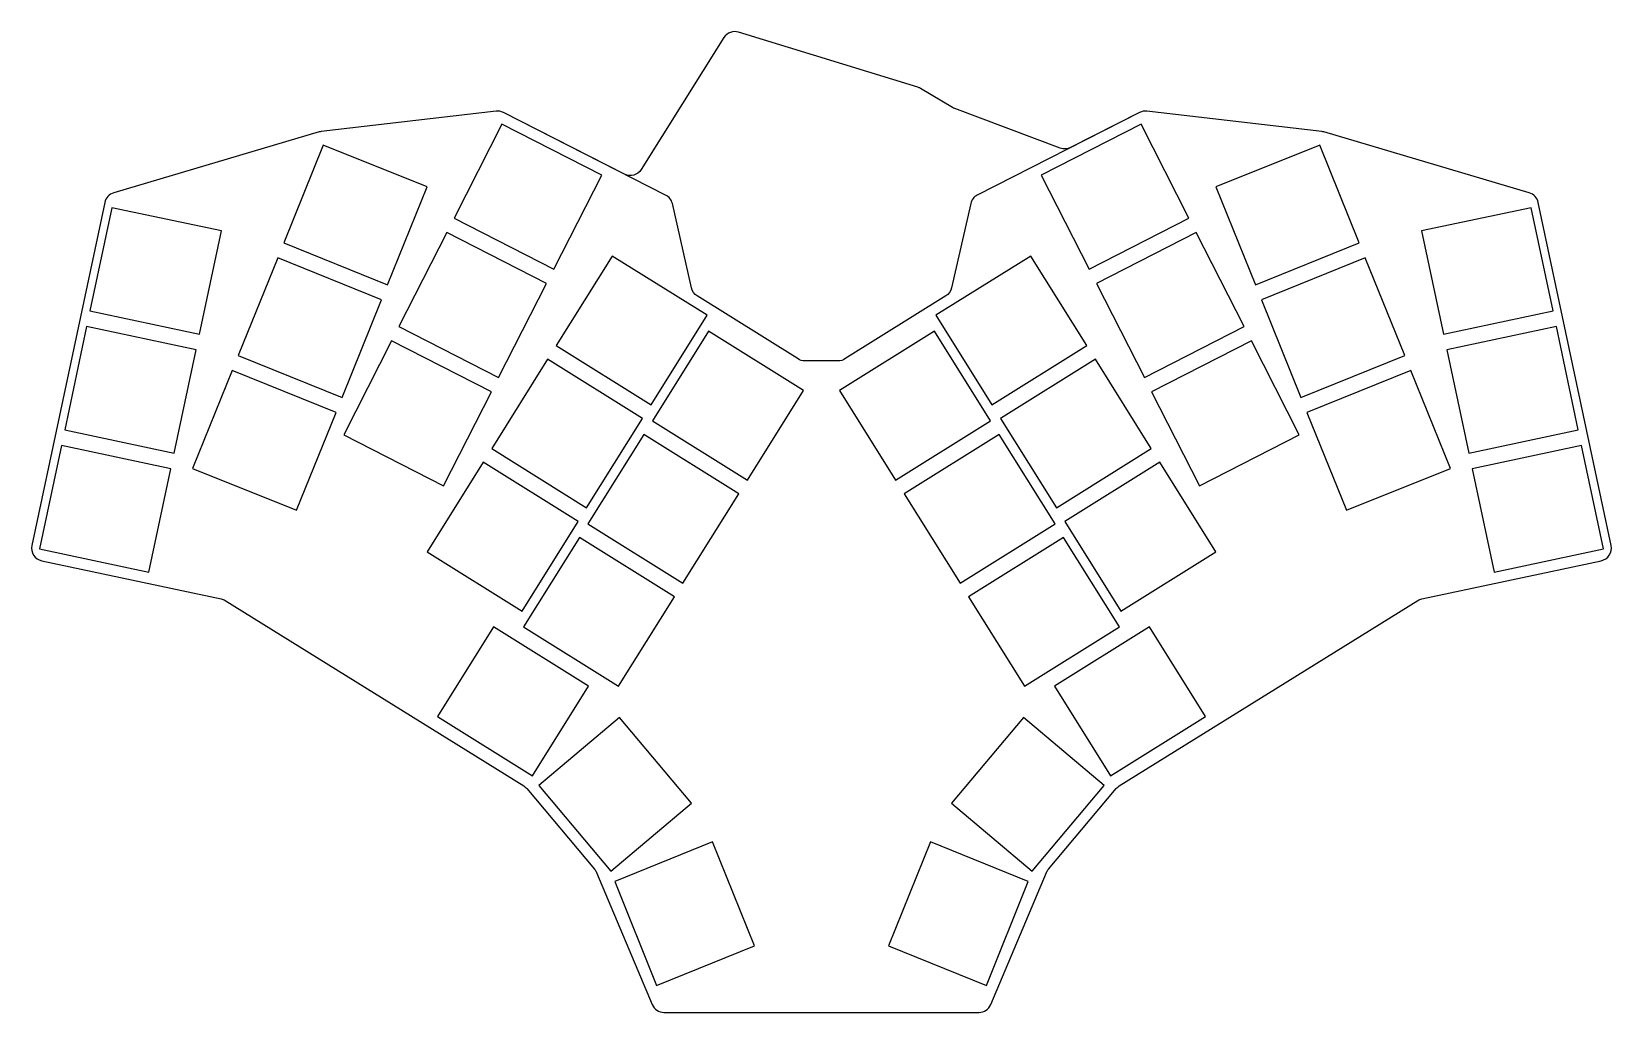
# Model space of a CAD drawing. Header units: millimetres. Extents: x 63 to 310, y -239 to -86.
import ezdxf

# ---------------------------------------------------------------- set-up
doc = ezdxf.new("R2010")
doc.units = ezdxf.units.MM
doc.layers.get('0').update_dxf_attribs({"linetype": 'CONTINUOUS'})

msp = doc.modelspace()

# ---------------------------------------------------------------- linework, layer by layer
for points in [[(108.14, -101.32), (76.05, -110.85, 0.274853), (74.66, -112.35), (63.26, -165.96, 0.414214), (64.8, -168.33), (92.83, -174.29, -0.08677), (93.47, -174.55), (140.12, -203.51, -0.07942), (140.6, -203.93), (151.19, -216.55, -0.07501), (151.5, -217.06), (160.2, -237.7, 0.301722), (162.04, -238.93), (211.28, -238.93, 0.301722), (213.12, -237.7), (221.82, -217.06, -0.07501), (222.13, -216.55), (232.72, -203.93, -0.07942), (233.2, -203.51), (279.85, -174.55, -0.08677), (280.49, -174.29), (308.51, -168.33, 0.414214), (310.05, -165.96), (298.66, -112.35, 0.274853), (297.27, -110.85), (265.18, -101.32, 0.04309), (264.85, -101.26), (237.51, -98.07, 0.147921), (236.37, -98.27), (225.58, -103.77, -0.210745), (223.97, -103.86), (207.47, -97.66, -0.044456), (207.15, -97.5), (202.13, -94.51, 0.059918), (201.69, -94.32), (173.71, -85.73, 0.33922), (171.42, -86.57), (158.48, -107.2, -0.388293), (155.88, -107.92), (136.95, -98.27, 0.147921), (135.81, -98.07), (108.47, -101.26, 0.04309)], [(166.34, -125.7), (163.35, -112.53, 0.222661), (162.3, -111.19), (136.95, -98.27, 0.147921), (135.81, -98.07), (108.47, -101.26, 0.04309), (108.14, -101.32), (76.05, -110.85, 0.274853), (74.66, -112.35), (63.26, -165.96, 0.414214), (64.8, -168.33), (92.83, -174.29, -0.08677), (93.47, -174.55), (140.12, -203.51, -0.07942), (140.6, -203.93), (151.19, -216.55, -0.07501), (151.5, -217.06), (160.2, -237.7, 0.301722), (162.04, -238.93), (211.28, -238.93, 0.301722), (213.12, -237.7), (221.82, -217.06, -0.07501), (222.13, -216.55), (232.72, -203.93, -0.07942), (233.2, -203.51), (279.85, -174.55, -0.08677), (280.49, -174.29), (308.51, -168.33, 0.414214), (310.05, -165.96), (298.66, -112.35, 0.274853), (297.27, -110.85), (265.18, -101.32, 0.04309), (264.85, -101.26), (237.51, -98.07, 0.147921), (236.37, -98.27), (211.01, -111.19, 0.222661), (209.97, -112.53), (206.98, -125.7, -0.19987), (206.09, -126.95), (190.32, -136.8, -0.140541), (189.26, -137.11), (184.05, -137.11, -0.140541), (182.99, -136.8), (167.23, -126.95, -0.19987)]]:
    msp.add_lwpolyline(points, format="xyb", close=True)
for points in [[(129.24, -114.82), (144.83, -122.77), (152.32, -108.07), (136.73, -100.12)], [(244.08, -114.82), (236.59, -100.12), (221, -108.07), (228.49, -122.77)], [(102.62, -118.66), (118.85, -125.22), (125.03, -109.92), (108.8, -103.37)], [(264.51, -103.37), (248.29, -109.92), (254.47, -125.22), (270.7, -118.66)], [(89.45, -132.93), (92.88, -116.79), (75.77, -113.16), (72.34, -129.29)], [(300.98, -129.29), (297.55, -113.16), (280.43, -116.79), (283.87, -132.93)], [(143.69, -125), (128.1, -117.05), (120.61, -131.75), (136.2, -139.7)], [(252.71, -131.75), (245.22, -117.05), (229.62, -125), (237.11, -139.7)], [(153.93, -120.71), (145.19, -134.7), (160.03, -143.97), (168.77, -129.98)], [(204.55, -129.98), (213.29, -143.97), (228.13, -134.7), (219.39, -120.71)], [(117.91, -127.54), (101.69, -120.98), (95.51, -136.28), (111.73, -142.84)], [(277.81, -136.28), (271.63, -120.98), (255.41, -127.54), (261.59, -142.84)], [(85.5, -151.52), (88.93, -135.38), (71.82, -131.74), (68.39, -147.88)], [(160.24, -146.46), (175.08, -155.74), (183.83, -141.75), (168.98, -132.47)], [(204.33, -132.47), (189.49, -141.75), (198.24, -155.74), (213.08, -146.46)], [(284.39, -135.38), (287.82, -151.52), (304.93, -147.88), (301.5, -131.74)], [(127.58, -156.63), (135.07, -141.92), (119.48, -133.98), (111.99, -148.68)], [(245.74, -156.63), (261.33, -148.68), (253.84, -133.98), (238.25, -141.92)], [(135.12, -150.81), (149.96, -160.09), (158.7, -146.09), (143.86, -136.82)], [(223.36, -160.09), (238.2, -150.81), (229.46, -136.82), (214.61, -146.09)], [(104.61, -160.45), (110.8, -145.15), (94.57, -138.6), (88.39, -153.9)], [(262.52, -145.15), (268.7, -160.45), (284.93, -153.9), (278.75, -138.6)], [(81.55, -170.1), (84.98, -153.96), (67.87, -150.33), (64.43, -166.46)], [(165.01, -171.85), (173.76, -157.86), (158.92, -148.59), (150.17, -162.58)], [(208.31, -171.85), (223.15, -162.58), (214.4, -148.59), (199.56, -157.86)], [(291.77, -170.1), (308.88, -166.46), (305.45, -150.33), (288.34, -153.96)], [(133.79, -152.93), (125.05, -166.93), (139.89, -176.2), (148.64, -162.21)], [(233.43, -176.2), (248.27, -166.93), (239.52, -152.93), (224.68, -162.21)], [(163.69, -173.97), (148.85, -164.7), (140.1, -178.69), (154.95, -187.96)], [(209.63, -173.97), (218.37, -187.96), (233.21, -178.69), (224.47, -164.7)], [(141.48, -201.96), (150.23, -187.96), (135.39, -178.69), (126.64, -192.68)], [(231.83, -201.96), (246.68, -192.68), (237.93, -178.69), (223.09, -187.96)], [(142.47, -203.44), (153.72, -216.84), (166.36, -206.24), (155.11, -192.83)], [(219.6, -216.84), (230.85, -203.44), (218.21, -192.83), (206.96, -206.24)], [(169.63, -212.29), (154.34, -218.48), (160.89, -234.7), (176.19, -228.52)], [(197.13, -228.52), (212.43, -234.7), (218.98, -218.48), (203.68, -212.29)]]:
    msp.add_lwpolyline(points, close=True)

doc.saveas('drawing.dxf')
